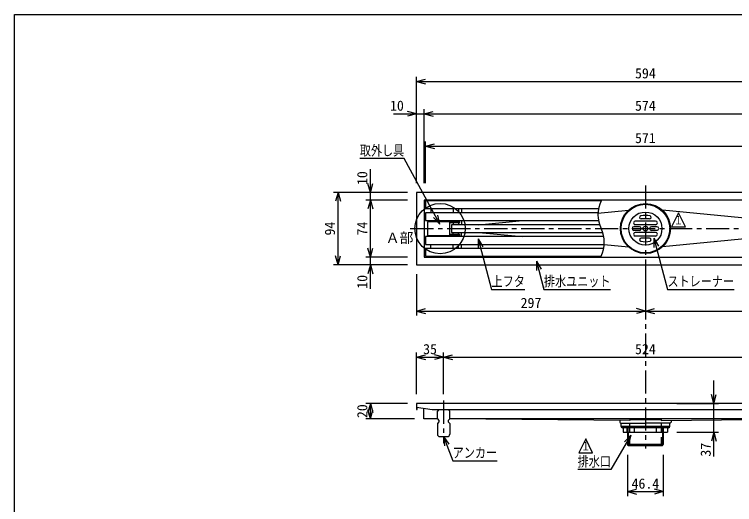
# Model space of a CAD drawing. Units: millimetres, scale not verified. Extents: x -819 to 819, y -558 to 522.
# Drawn here: x -819 to 116, y -114 to 522 of the extents above; entities that cross this region are included whole.
import ezdxf
from ezdxf.enums import TextEntityAlignment as Align

# ---------------------------------------------------------------- set-up
doc = ezdxf.new("R2010")
doc.units = ezdxf.units.MM
doc.header["$LTSCALE"] = 6
doc.linetypes.add('CHAIN1', pattern=[8, 5, -1, 1, -1])
doc.linetypes.add('DASHED2', pattern=[3, 2, -1])
for name, color, linetype in [('0-0_計極細', 2, 'Continuous'), ('0-1_計細線', 3, 'Continuous'), ('0-5_寸法線', 7, 'Continuous'), ('0-7_枠細線', 5, 'Continuous'), ('0-8_枠中線', 5, 'Continuous')]:
    doc.layers.add(name, color=color, linetype=linetype)
doc.styles.add('ＭＳ ゴシック', font='')
doc.styles.get('ＭＳ ゴシック').set_extended_font_data('MS Gothic')

msp = doc.modelspace()

# ---------------------------------------------------------------- linework, layer by layer
at = {"layer": '0-0_計極細', "linetype": 'CHAIN1'}
for p, q in [((0, 299.868), (0, -41.601)), ((-305.171, 244), (305.857, 244)), ((-262, 20.641), (-262, -34.629))]:
    msp.add_line(p, q, dxfattribs=at)
at = {"layer": '0-0_計極細'}
for p, q in [((-278.5, 270), (-278.5, 264.5)), ((-249.45, 270), (-249.45, 264.5)), ((-242.55, 270), (-242.55, 264.5)), ((-238.5, 270), (-238.5, 264.5)), ((-61.682, 263.957), (-22.153, 267.78)), ((268.004, 244), (22.153, 267.78)), ((-282, 253.9), (-273, 253.9)), ((-282, 253.9), (-282, 252.9)), ((-278.5, 254.5), (-278.5, 253.9)), ((-273, 253.9), (-273, 252.9)), ((-249.45, 254.5), (-249.45, 252.9)), ((-242.55, 254.5), (-242.55, 252.9)), ((-238.5, 254.5), (-238.5, 249)), ((-216.312, 249), (-159.45, 254.5)), ((-249.45, 251.9), (-249.45, 249)), ((-242.55, 251.9), (-242.55, 249)), ((268.004, 244), (22.153, 220.22)), ((-282, 234.1), (-282, 235.1)), ((-282, 234.1), (-273, 234.1)), ((-278.5, 234.1), (-278.5, 233.5)), ((-273, 234.1), (-273, 235.1)), ((-249.45, 236.1), (-249.45, 239)), ((-249.45, 233.5), (-249.45, 235.1)), ((-242.55, 236.1), (-242.55, 239)), ((-242.55, 233.5), (-242.55, 235.1)), ((-238.5, 233.5), (-238.5, 239)), ((-216.312, 239), (-159.45, 233.5)), ((-278.5, 218), (-278.5, 223.5)), ((-249.45, 218), (-249.45, 223.5)), ((-242.55, 218), (-242.55, 223.5)), ((-238.5, 218), (-238.5, 223.5)), ((-53.423, 223.244), (-22.153, 220.22)), ((-20.31, -3.8), (0, -3.8)), ((0, -3.8), (20.31, -3.8)), ((-23.5, -20.2), (-23.5, -12.7)), ((-23.5, -12.7), (-22.5, -13.7)), ((-22.5, -19.2), (-22.5, -13.7)), ((23.5, -12.7), (22.5, -13.7)), ((22.5, -19.2), (22.5, -13.7)), ((23.5, -20.2), (23.5, -12.7)), ((-23.5, -20.2), (-22.5, -19.2)), ((-22.2, -20.2), (-22.2, -37.5)), ((22.2, -20.2), (22.2, -37.5)), ((23.5, -20.2), (22.5, -19.2)), ((23.2, -36.5), (-23.2, -36.5))]:
    msp.add_line(p, q, dxfattribs=at)
at = {"layer": '0-0_計極細', "linetype": 'DASHED2'}
for p, q in [((-20.5, -8.7), (-20.5, -37.5)), ((20.5, -8.7), (20.5, -37.5))]:
    msp.add_line(p, q, dxfattribs=at)
at = {"layer": '0-0_計極細'}
for centre, start, end in [((-21.058, 262), 153.73196, 206.26804), ((-94.001, 226), 333.73196, 26.26804)]:
    msp.add_arc(centre, 40.671, start, end, dxfattribs=at)
at = {"layer": '0-1_計細線'}
for p, q in [((-285.5, 280), (-285.5, 270)), ((-57.529, 280), (-285.5, 280)), ((-285.5, 270), (-60.935, 270)), ((-285.5, 264.5), (-285.5, 254.5)), ((-61.652, 264.5), (-285.5, 264.5)), ((-285.5, 254.5), (-61.032, 254.5)), ((-241, 252.9), (-283, 252.9)), ((-283, 252.9), (-283, 235.1)), ((-253.8, 235.1), (-253.8, 252.9)), ((-241, 251.9), (-241, 252.9)), ((13.15, 253.75), (-13.15, 253.75)), ((5.5, 256.45), (-5.5, 256.45)), ((-253.8, 251.9), (-241, 251.9)), ((-251.5, 249), (-251.5, 239)), ((-59.596, 249), (-251.5, 249)), ((-7.7, 246.35), (-15, 246.35)), ((13.15, 249.05), (-13.15, 249.05)), ((15, 246.35), (7.7, 246.35)), ((-283, 235.1), (-241, 235.1)), ((-241, 236.1), (-253.8, 236.1)), ((-251.5, 239), (-55.463, 239)), ((-241, 235.1), (-241, 236.1)), ((-7.7, 241.65), (-15, 241.65)), ((13.15, 238.95), (-13.15, 238.95)), ((13.15, 234.25), (-13.15, 234.25)), ((15, 241.65), (7.7, 241.65)), ((-285.5, 233.5), (-285.5, 223.5)), ((-54.027, 233.5), (-285.5, 233.5)), ((5.5, 231.55), (-5.5, 231.55)), ((-285.5, 223.5), (-53.406, 223.5)), ((-285.5, 218), (-285.5, 208)), ((-54.124, 218), (-285.5, 218)), ((-285.5, 208), (-57.529, 208)), ((-297, 17), (-297, 9)), ((-296.983, 11.993), (-277, 9.002)), ((-296.3, 9), (-296.3, 11.891)), ((-297, 9), (-296.3, 9)), ((-277, 9), (277, 9)), ((-268, 9), (-270, 7)), ((-270, -3), (-270, 7)), ((-254, 7), (-256, 9)), ((-254, -3), (-254, 7)), ((-270, -3), (-268, -5)), ((-268, -7), (-270, -9)), ((-270, -9), (-270, -23)), ((-268, -5), (-268, -7)), ((-254, -3), (-256, -5)), ((-256, -5), (-256, -7)), ((-256, -7), (-254, -9)), ((-20.31, -4.978), (-254.046, -3.046)), ((0, -3), (-254, -3)), ((-254, -9), (-254, -23)), ((-33.2, -4.932), (-33.2, -7.2)), ((-31.7, -8.7), (0, -8.7)), ((-31.5, -12.7), (-31.5, -8.7)), ((-20.31, -3), (-20.31, -4.979)), ((254, -3), (0, -3)), ((31.7, -8.7), (0, -8.7)), ((20.31, -3), (20.31, -4.979)), ((20.31, -4.978), (254.046, -3.046)), ((31.5, -12.7), (31.5, -8.7)), ((33.2, -4.932), (33.2, -7.2)), ((-31.7, -12.7), (31.7, -12.7)), ((29.9, -14.5), (-29.9, -14.5)), ((-28.75, -14.5), (-28.75, -20.2)), ((-14.375, -20.2), (-14.375, -14.5)), ((14.375, -20.2), (14.375, -14.5)), ((28.75, -14.5), (28.75, -20.2)), ((-267, -26), (-257, -26)), ((-28.75, -20.2), (28.75, -20.2)), ((-23.2, -20.2), (-23.2, -36.5)), ((23.2, -20.2), (23.2, -36.5)), ((-22.2, -37.5), (-23.2, -36.5)), ((22.2, -37.5), (23.2, -36.5)), ((-22.2, -37.5), (22.2, -37.5))]:
    msp.add_line(p, q, dxfattribs=at)
for points in [[(297, 197), (297, 291), (-297, 291), (-297, 197)], [(-287, 281), (-287, 207), (287, 207), (287, 281)]]:
    msp.add_lwpolyline(points, close=True, dxfattribs=at)
for points in [[(297, 9), (297, 17), (-297, 17)], [(-270, -3), (-287.7, -3), (-287.7, 10.604)]]:
    msp.add_lwpolyline(points, dxfattribs=at)
for radius in [32.5, 31.5, 21.5, 3.1]:
    msp.add_circle((0, 244), radius, dxfattribs=at)
for centre, radius, start, end in [((-13.15, 251.4), 2.35, 90, 180), ((-5.5, 258.45), 2, 108.40042, 270), ((0, 237.319), 23.831, 75.09095, 104.90905), ((5.5, 258.45), 2, 270, 71.59958), ((13.15, 251.4), 2.35, 0, 90), ((-15, 244), 2.35, 90, 180), ((-15, 244), 2.35, 180, 270), ((-13.15, 251.4), 2.35, 180, 270), ((-7.7, 244), 2.35, 0, 90), ((-7.7, 244), 2.35, 270, 360), ((7.7, 244), 2.35, 90, 180), ((7.7, 244), 2.35, 180, 270), ((13.15, 251.4), 2.35, 270, 360), ((15, 244), 2.35, 0, 90), ((15, 244), 2.35, 270, 360), ((-13.15, 236.6), 2.35, 90, 180), ((-13.15, 236.6), 2.35, 180, 270), ((13.15, 236.6), 2.35, 0, 90), ((13.15, 236.6), 2.35, 270, 360), ((-5.5, 229.55), 2, 90, 251.59958), ((0, 250.681), 23.831, 255.09095, 284.90905), ((5.5, 229.55), 2, 288.40042, 90), ((-31.7, -7.2), 1.5, 180, 270), ((-31.7, -7.2), 1.5, 180, 270), ((31.7, -7.2), 1.5, 270, 360), ((31.7, -7.2), 1.5, 270, 360), ((-29.9, -12.7), 1.8, 180, 270), ((29.9, -12.7), 1.8, 270, 360), ((-267, -23), 3, 180, 270), ((-257, -23), 3, 270, 360)]:
    msp.add_arc(centre, radius, start, end, dxfattribs=at)
at = {"layer": '0-5_寸法線'}
for p, q in [((-297, 303), (-297, 441)), ((-297, 435), (-285.409, 438.106)), ((-297, 435), (-285.409, 431.894)), ((-297, 435), (297, 435)), ((-327, 393), (-287, 393)), ((-297, 393), (-308.591, 396.106)), ((-297, 393), (-308.591, 389.894)), ((-297, 303), (-297, 399)), ((-287, 303), (-287, 399)), ((-287, 393), (-275.409, 396.106)), ((-287, 393), (-275.409, 389.894)), ((-287, 393), (287, 393)), ((-285.5, 303), (-285.5, 357)), ((-285.5, 351), (-273.909, 354.106)), ((-285.5, 351), (-273.909, 347.894)), ((-285.5, 351), (285.5, 351)), ((-357, 281), (-357, 321)), ((-357, 291), (-360.106, 302.591)), ((-357, 291), (-353.894, 302.591)), ((-309, 291), (-405, 291)), ((-399, 291), (-402.106, 279.409)), ((-399, 291), (-395.894, 279.409)), ((-399, 197), (-399, 291)), ((-309, 291), (-363, 291)), ((-309, 281), (-363, 281)), ((-357, 281), (-360.106, 269.409)), ((-357, 281), (-353.894, 269.409)), ((-357, 207), (-357, 281)), ((-266.734, 249.848), (-275.009, 258.539)), ((-266.734, 249.848), (-269.555, 261.512)), ((-217.223, 230.57), (-217.23, 218.57)), ((-217.223, 230.57), (-211.229, 220.174)), ((10.85, 231.539), (10.838, 219.539)), ((10.85, 231.539), (16.84, 221.141)), ((-357, 207), (-360.106, 218.591)), ((-357, 207), (-353.894, 218.591)), ((-399, 197), (-402.106, 208.591)), ((-399, 197), (-395.894, 208.591)), ((-309, 207), (-363, 207)), ((-357, 165.876), (-357, 207)), ((-309, 197), (-405, 197)), ((-309, 197), (-363, 197)), ((-357, 197), (-360.106, 185.409)), ((-357, 197), (-353.894, 185.409)), ((-141.476, 201.503), (-141.484, 189.503)), ((-141.476, 201.503), (-135.483, 191.107)), ((-297, 185), (-297, 131)), ((0, 185), (0, 131)), ((-297, 137), (-285.409, 140.106)), ((-297, 137), (-285.409, 133.894)), ((-297, 137), (0, 137)), ((0, 137), (-11.591, 140.106)), ((0, 137), (-11.591, 133.894)), ((0, 137), (11.591, 140.106)), ((0, 137), (11.591, 133.894)), ((0, 137), (297, 137)), ((-297, 29), (-297, 83)), ((-297, 77), (-285.409, 80.106)), ((-297, 77), (-285.409, 73.894)), ((-297, 77), (-262, 77)), ((-262, 77), (-273.591, 80.106)), ((-262, 77), (-273.591, 73.894)), ((-262, 29), (-262, 83)), ((-262, 77), (-250.409, 80.106)), ((-262, 77), (-250.409, 73.894)), ((-262, 77), (262, 77)), ((88.75, -52.014), (88.75, 47)), ((88.75, 17), (85.644, 28.591)), ((88.75, 17), (91.856, 28.591)), ((-309, 17), (-363, 17)), ((-357, 17), (-360.106, 5.409)), ((-357, 17), (-353.894, 5.409)), ((-357, -3), (-357, 17)), ((40.75, 17), (94.75, 17)), ((-357, -3), (-360.106, 8.591)), ((-357, -3), (-353.894, 8.591)), ((-299.7, -3), (-363, -3)), ((-262.012, -25.968), (-255.017, -35.719)), ((-262.012, -25.968), (-260.83, -37.909)), ((-18.729, -24.168), (-27.243, -32.624)), ((-18.729, -24.168), (-21.874, -35.748)), ((40.75, -20.2), (94.75, -20.2)), ((88.75, -20.2), (85.644, -31.791)), ((88.75, -20.2), (91.856, -31.791)), ((-23.2, -49.5), (-23.2, -103.5)), ((23.2, -49.5), (23.2, -103.5)), ((-23.2, -97.5), (-11.609, -94.394)), ((-23.2, -97.5), (-11.609, -100.606)), ((-23.2, -97.5), (23.2, -97.5)), ((23.2, -97.5), (11.609, -94.394)), ((23.2, -97.5), (11.609, -100.606))]:
    msp.add_line(p, q, dxfattribs=at)
for points in [[(-266.734, 249.848), (-313.074, 334.866), (-370.674, 334.866)], [(-217.223, 230.57), (-199.692, 164.98), (-156.492, 164.98)], [(10.85, 231.539), (28.617, 164.98), (115.017, 164.98)], [(-141.476, 201.503), (-131.714, 164.98), (-45.314, 164.98)], [(-262.012, -25.968), (-250.136, -57.474), (-192.536, -57.474)], [(-18.729, -24.168), (-44.738, -68.868), (-87.938, -68.868)]]:
    msp.add_lwpolyline(points, dxfattribs=at)
msp.add_circle((-266.494, 244), 32.624, dxfattribs=at)
at = {"layer": '0-7_枠細線'}
for p, q in [((43, 264.395), (34, 246.395)), ((52, 246.395), (43, 264.395)), ((34, 246.395), (52, 246.395)), ((-77.506, -28.947), (-86.506, -46.947)), ((-68.506, -46.947), (-77.506, -28.947)), ((-86.506, -46.947), (-68.506, -46.947))]:
    msp.add_line(p, q, dxfattribs=at)
at = {"layer": '0-8_枠中線'}
msp.add_lwpolyline([(-819, -558), (-819, 522), (819, 522), (819, -558)], close=True, dxfattribs=at)

# ---------------------------------------------------------------- texts
at = {"layer": '0-5_寸法線', "style": 'ＭＳ ゴシック'}
for s, p in [('594', (-13.5, 435)), ('10', (-331.493, 393)), ('574', (-13.5, 393)), ('571', (-13.5, 351)), ('Ａ部', (-337.083, 221.475)), ('297', (-162, 137)), ('35', (-288.5, 77)), ('524', (-13.5, 77)), ('46.4', (-18, -97.5))]:
    msp.add_text(s, height=13.2, dxfattribs=at).set_placement(p, align=Align.BOTTOM_LEFT)
at = {"layer": '0-5_寸法線', "style": 'ＭＳ ゴシック', "width": 0.8}
for s, p in [('取外し具', (-370.674, 334.866)), ('上フタ', (-199.692, 164.98)), ('排水ユニット', (-131.714, 164.98)), ('ストレーナー', (28.617, 164.98)), ('アンカー', (-250.136, -57.474)), ('排水口', (-87.938, -68.868))]:
    msp.add_text(s, height=13.2, dxfattribs=at).set_placement(p, align=Align.BOTTOM_LEFT)
at = {"layer": '0-5_寸法線', "style": 'ＭＳ ゴシック'}
for s, p in [('10', (-357, 300.515)), ('94', (-399, 235)), ('74', (-357, 235)), ('10', (-357, 165.876)), ('20', (-357, -2)), ('37', (88.75, -52.014))]:
    msp.add_text(s, height=13.2, rotation=90, dxfattribs=at).set_placement(p, align=Align.BOTTOM_LEFT)
at = {"layer": '0-7_枠細線', "style": 'ＭＳ ゴシック', "width": 0.8}
for p in [(36.838, 246.026), (-83.668, -47.315)]:
    msp.add_text('１', height=11, dxfattribs=at).set_placement(p, align=Align.BOTTOM_LEFT)

doc.saveas('drawing.dxf')
